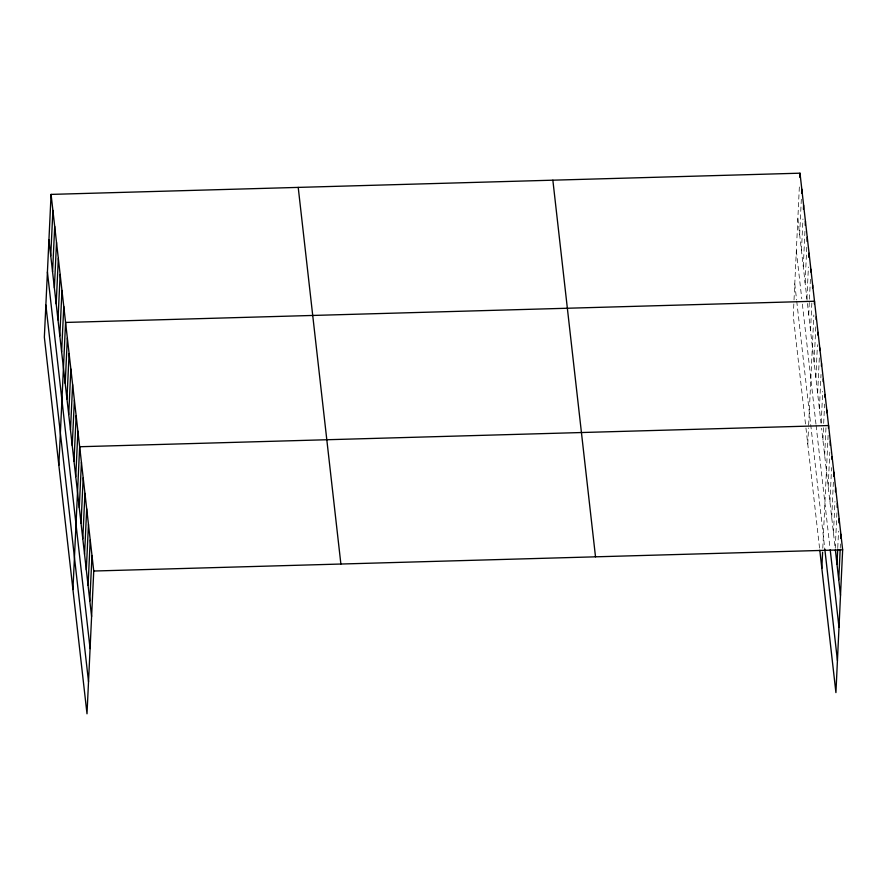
<?xml version="1.0" encoding="UTF-8"?>
<svg xmlns="http://www.w3.org/2000/svg" width="887" height="887" viewBox="0 0 887 887"><rect width="100%" height="100%" fill="white"/><g stroke="black" fill="none" stroke-linecap="round" stroke-linejoin="round"><path stroke-width="0.67" stroke-dasharray="4.43 3.33" d="M793.832 303.931L793.255 315.972L805.496 424.019M794.02 299.917L799.409 185.594M799.664 234.656L801.349 198.843M801.471 250.666L802.968 218.978M803.289 266.677L804.975 230.853M805.097 282.676L806.793 246.863M806.915 298.686L808.412 266.998M808.722 314.697L810.485 277.498M810.541 330.707L811.971 300.394M807.769 444.021L808.523 427.966M808.645 425.294L813.845 315.018M814.111 362.251L815.807 326.427M815.874 377.784L817.426 344.721M817.637 393.318L819.388 356.119M819.388 408.852L821.018 374.414M821.218 423.01L822.715 391.322M822.914 439.93L823.624 424.773M823.69 423.398L824.6 404.106M824.666 455.463L826.03 426.536M822.781 548.244L828.181 433.798M828.192 486.531L829.811 452.093M829.944 502.075L831.574 467.626M831.707 517.609L833.392 481.785M833.47 533.142L834.966 501.454M836.918 512.863L835.232 548.676L821.595 428.277M837.771 547.689L838.548 531.147M840.244 548.066L840.432 543.931M797.845 218.657L821.007 423.099M796.338 250.766L801.77 298.786M802.38 304.119L815.973 424.141M816.118 425.427L830.044 548.432M794.774 283.851L796.593 299.861M796.737 301.192L824.821 549.153M805.95 428.022L819.643 548.898"/><path stroke-width="1.33" d="M51.08 194.397L44.35 337.171L87.004 713.813L93.745 571.028L51.08 194.397L799.996 173.187L842.65 549.829L835.92 692.603L819.788 550.195M50.747 255.866L52.898 210.407M52.566 271.877L54.706 226.407M54.373 287.876L56.524 242.417M56.191 303.886L58.331 258.427M57.999 319.897L60.15 274.427M59.817 335.896L61.957 290.437M61.624 351.906L63.775 306.447M58.852 465.231L65.583 322.447L814.499 301.247L814.366 303.997M65.206 383.45L67.345 337.991M66.957 398.984L69.108 353.525M68.72 414.528L70.86 369.059M70.483 430.062L72.623 384.592M72.235 445.596L74.386 400.137M73.998 461.129L76.149 415.67M75.761 476.663L77.901 431.204M72.934 589.522L79.664 446.738L828.569 425.538L828.447 428.288M79.276 507.741L81.427 462.282M81.039 523.275L83.178 477.816M82.801 538.808L84.941 493.349M84.553 554.353L86.704 508.883M86.316 569.886L88.456 524.417M88.079 585.42L90.219 539.961M89.831 600.954L91.982 555.495M799.797 177.322L799.996 173.187M801.615 193.333L801.804 189.197M803.422 209.332L803.622 205.207M805.241 225.342L805.429 221.207M807.048 241.353L807.248 237.217M808.866 257.363L809.055 253.227M810.74 271.987L810.873 269.227M812.559 287.998L812.68 285.237M816.129 319.542L816.262 316.781M817.892 335.075L818.014 332.315M819.643 350.609L819.776 347.859M821.406 366.143L821.539 363.393M823.169 381.687L823.291 378.926M824.921 397.221L825.054 394.46M826.684 412.754L826.817 410.005M821.839 568.312L822.593 552.257M830.143 445.207L830.332 441.072M831.962 459.366L832.095 456.605M833.658 476.275L833.858 472.139M835.421 491.808L835.609 487.684M837.173 507.353L837.372 503.217M836.984 564.221L837.705 549.064M838.936 522.886L839.135 518.751M838.747 579.754L840.177 549.441M840.699 538.42L840.887 534.284M93.745 571.028L842.65 549.829M835.377 549.973L840.51 595.288M830.199 549.718L838.991 627.408M824.821 549.153L837.428 660.493M552.856 180.183L595.51 556.825M298.22 187.401L340.885 564.032M48.94 239.856L91.594 616.498M47.421 271.976L90.086 648.608M45.869 305.061L88.523 681.693"/></g></svg>
